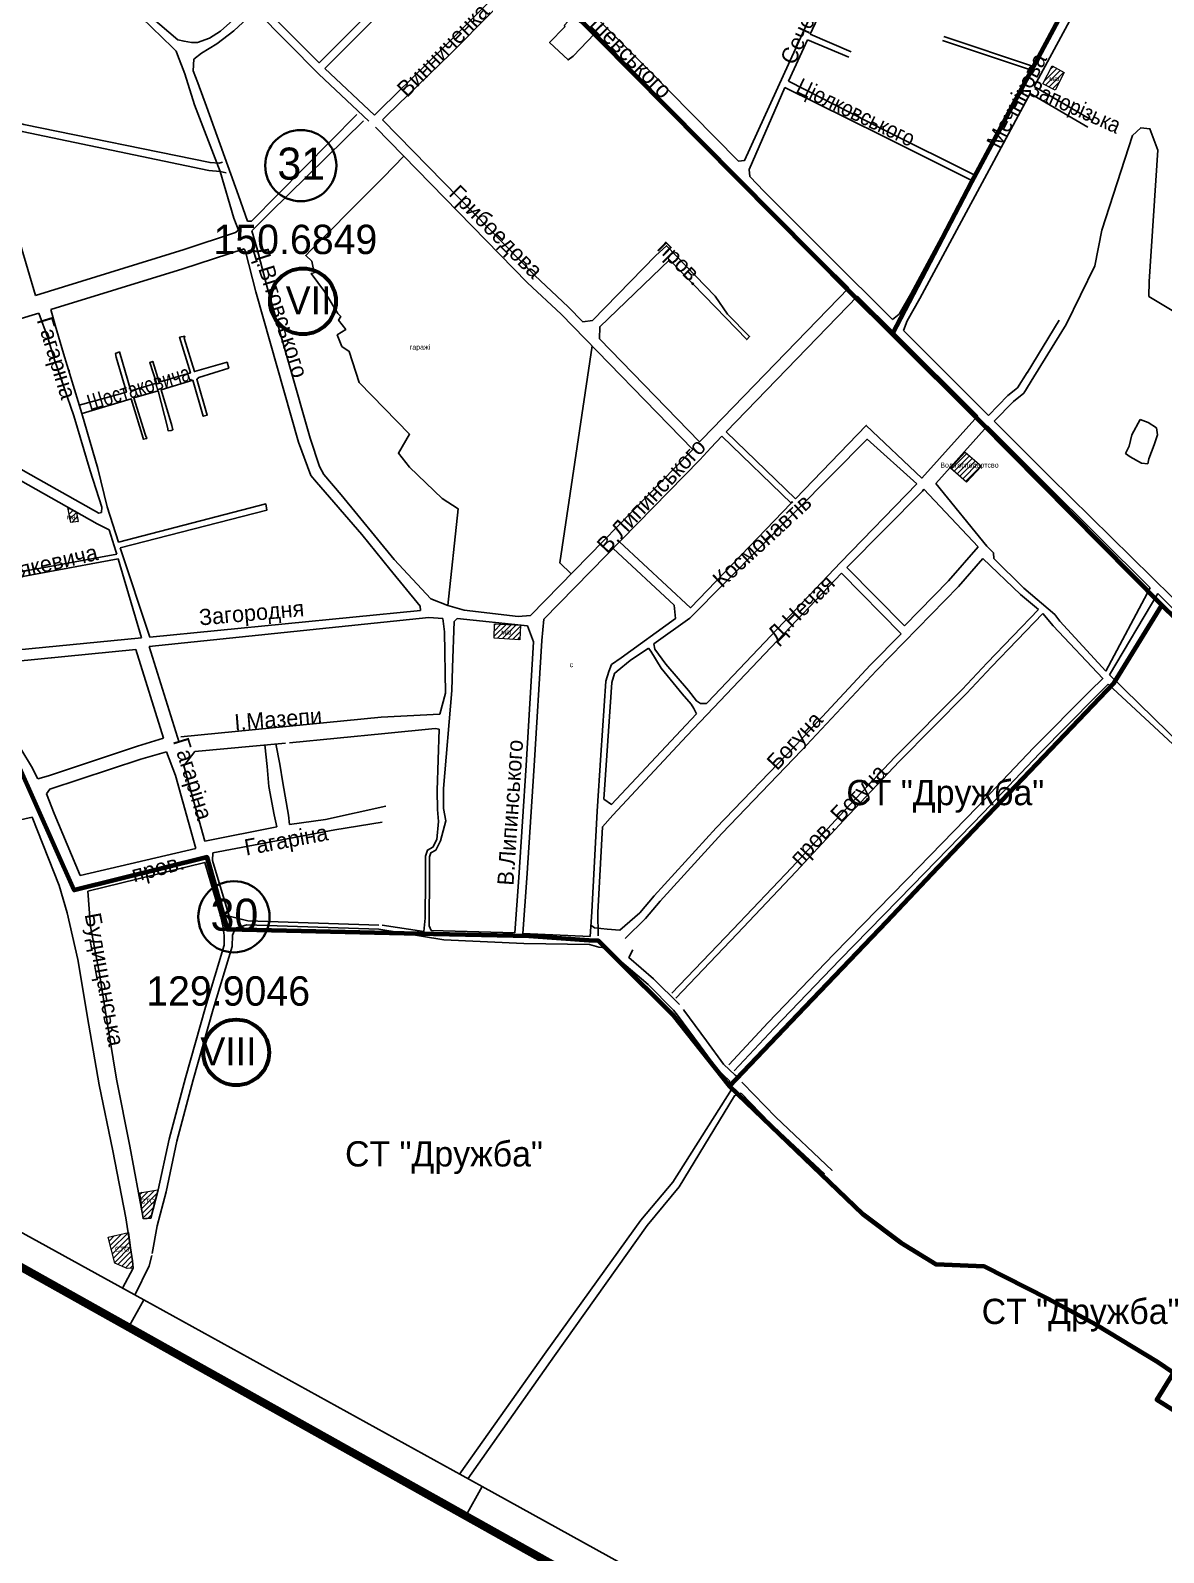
# Model space of a CAD drawing. Header units: millimetres. Extents: x 1378883 to 1389513, y 5662980 to 5673292.
# Drawn here: x 1384550 to 1385670, y 5665288 to 5666793 of the extents above; entities that cross this region are included whole.
import ezdxf
from ezdxf.enums import TextEntityAlignment as Align

# ---------------------------------------------------------------- set-up
doc = ezdxf.new("R2010")
doc.units = ezdxf.units.MM
for name, color, linetype in [('$Work', 1, 'Continuous'), ('N-raion', 1, 'Continuous'), ('PAY', 4, 'Continuous'), ('zona', 3, 'Continuous'), ('вулиці', 7, 'Continuous'), ('ВулНазва', 7, 'Continuous'), ('КартаСкан', 252, 'Continuous'), ('межа по генплану', 7, 'Continuous'), ('район', 6, 'Continuous')]:
    doc.layers.add(name, color=color, linetype=linetype)
picture_1 = doc.add_image_def('image1.tif', size_in_pixel=(29607, 29619))
pattern_1 = [(45, (2.4066, 2.8008), (-2.6516504294, 2.6516504294), [])]

msp = doc.modelspace()

# ---------------------------------------------------------------- hatches: boundary and pattern name
at = {"layer": 'вулиці', "lineweight": -2}
h = msp.add_hatch(dxfattribs=at)
h.set_pattern_fill('ANSI31', color=2, scale=30, style=0)
h.set_pattern_definition(pattern_1)
h.paths.add_polyline_path([(1385560.2, 5666757.9), (1385551, 5666740.2), (1385562.9, 5666733.8), (1385572.1, 5666751.5)])
h.paths.add_polyline_path([(1385555.7, 5666742.8), (1385569.9, 5666742.8), (1385569.9, 5666747.8), (1385555.7, 5666747.8)], flags=24)
h = msp.add_hatch(dxfattribs=at)
h.set_pattern_fill('ANSI31', color=164, scale=30, style=0)
h.set_pattern_definition(pattern_1)
h.paths.add_polyline_path([(1385459.7, 5666360.2), (1385475.3, 5666346.2), (1385490.2, 5666362.1), (1385474.2, 5666376)])
h.paths.add_polyline_path([(1385439.8, 5666358), (1385516.9, 5666358), (1385516.9, 5666366.8), (1385439.8, 5666366.8)], flags=9)
h = msp.add_hatch(dxfattribs=at)
h.set_pattern_fill('ANSI31', color=2, scale=30, style=0)
h.set_pattern_definition(pattern_1)
h.paths.add_polyline_path([(1384586.8, 5666321.2), (1384589.6, 5666306.3), (1384596.9, 5666307.3), (1384595.3, 5666316.3)])
h.paths.add_polyline_path([(1384584.4, 5666309.3), (1384598.6, 5666309.3), (1384598.6, 5666314.3), (1384584.4, 5666314.3)], flags=9)
h = msp.add_hatch(dxfattribs=at)
h.set_pattern_fill('ANSI31', color=2, scale=30, style=0)
h.set_pattern_definition(pattern_1)
h.paths.add_polyline_path([(1385033.7, 5666190.2), (1385034.4, 5666204.8), (1385008.7, 5666206.1), (1385008.4, 5666192.1)])
h.paths.add_polyline_path([(1385013.8, 5666195.5), (1385028, 5666195.5), (1385028, 5666200.5), (1385013.8, 5666200.5)], flags=24)
h = msp.add_hatch(dxfattribs=at)
h.set_pattern_fill('ANSI31', color=2, scale=30, style=0)
h.set_pattern_definition(pattern_1)
h.paths.add_polyline_path([(1384661.4, 5665617.7), (1384668.4, 5665618.7), (1384672, 5665632.7), (1384675.7, 5665646.3), (1384657.9, 5665643.5), (1384658.8, 5665637.5), (1384659.6, 5665631)])
h.paths.add_polyline_path([(1384657.9, 5665631.4), (1384673.7, 5665631.4), (1384673.7, 5665638.9), (1384657.9, 5665638.9)], flags=25)
h = msp.add_hatch(dxfattribs=at)
h.set_pattern_fill('ANSI31', color=2, scale=30, style=0)
h.set_pattern_definition(pattern_1)
h.paths.add_polyline_path([(1384626.5, 5665599.6), (1384633.3, 5665573.9), (1384645.3, 5665568.7), (1384651.4, 5665568.9), (1384649.1, 5665586.2), (1384646.4, 5665604)])
h.paths.add_polyline_path([(1384632.6, 5665583.8), (1384648.4, 5665583.8), (1384648.4, 5665591.3), (1384632.6, 5665591.3)], flags=24)

# ---------------------------------------------------------------- linework, layer by layer
at = {"layer": '$Work', "color": 7, "lineweight": -2}
msp.add_lwpolyline([(1385107.5, 5666789.6), (1385087.5, 5666808.9), (1385077.9, 5666798.1), (1385078.3, 5666796.9), (1385077.8, 5666796.4), (1385077.8, 5666796.3), (1385063.2, 5666780.9), (1385081.4, 5666763.8), (1385086.6, 5666767.5)], close=True, dxfattribs=at)
at = {"layer": 'N-raion', "color": 1, "lineweight": 35}
for centre in [(1384817.1, 5666659.3), (1384751, 5665916.4)]:
    msp.add_circle(centre, 35.2, dxfattribs=at)
at = {"layer": 'zona', "color": 3, "lineweight": 60}
for centre in [(1384819.3, 5666525.1), (1384753.3, 5665782.3)]:
    msp.add_circle(centre, 32.5, dxfattribs=at)
at = {"layer": 'вулиці', "color": 7}
for points in [[(1385249.8, 5666663.7), (1385255.9, 5666664.4), (1385358.5, 5666889.3), (1385417, 5667018.9), (1385420, 5667027.6), (1385420.1, 5667028.9)], [(1384701.7, 5666782.3), (1384709.1, 5666781.2), (1384715, 5666781.2), (1384726.7, 5666785.5), (1384737.6, 5666792.3), (1384774.7, 5666825.4), (1384819.5, 5666867.2), (1384857.8, 5666902.4), (1384889, 5666932.5), (1384927.8, 5666970.9)], [(1384544.5, 5666953.3), (1384550.3, 5666912.4), (1384551.2, 5666908.4), (1384557.6, 5666901.8), (1384640.2, 5666831.8), (1384648.8, 5666824), (1384695.5, 5666783.7), (1384701.7, 5666782.3), (1384701.7, 5666782.3)], [(1385541.5, 5666757.4), (1385566.3, 5666803.3), (1385621.4, 5666908.1), (1385621.9, 5666917.6), (1385619.3, 5666924.7)], [(1385542.2, 5666737.5), (1385575.2, 5666798.6), (1385631.2, 5666905.4), (1385638.5, 5666909.5), (1385645.4, 5666911)], [(1384552.1, 5666899.9), (1384557.9, 5666893.8), (1384640.8, 5666823.6), (1384649.4, 5666815.8), (1384690.1, 5666776), (1384693.9, 5666772.4), (1384695.1, 5666768.7), (1384702.4, 5666750), (1384711.9, 5666719.3), (1384737.5, 5666653.5), (1384750.8, 5666607.2), (1384755.6, 5666595.6)], [(1385320.8, 5666789.2), (1385359.8, 5666872.8)], [(1384778.4, 5666818), (1384835.2, 5666761.1), (1384924.7, 5666850.5)], [(1384890.1, 5666709.1), (1384895.9, 5666715), (1384958.6, 5666776.3), (1385040.6, 5666858.9)], [(1384898, 5666704.5), (1384902.3, 5666708.7), (1384965, 5666769.9), (1385046.9, 5666852.5)], [(1385046.9, 5666852.5), (1385149.5, 5666748.4), (1385269.1, 5666626.5), (1385332.4, 5666564.9), (1385359.1, 5666538.5)], [(1385053.6, 5666862.5), (1385057.3, 5666857.9), (1385158.7, 5666756.3), (1385249.8, 5666663.7)], [(1384840.8, 5666755.4), (1384930.3, 5666844.9)], [(1384710.7, 5666752.9), (1384711.4, 5666764.5), (1384718.8, 5666770.6), (1384734, 5666779.6), (1384750.9, 5666792.5), (1384772.6, 5666812.6)], [(1384772.6, 5666812.6), (1384835.1, 5666749.7)], [(1385320.8, 5666789.2), (1385361.3, 5666771.9)], [(1385299.2, 5666742.8), (1385318.3, 5666783.8)], [(1385318.3, 5666783.8), (1385359, 5666766.4)], [(1385539.6, 5666753.8), (1385451.7, 5666783.2)], [(1385541.5, 5666757.4), (1385452.9, 5666787)], [(1384710.7, 5666752.9), (1384715.3, 5666741.1), (1384723.8, 5666717.6), (1384755.4, 5666629.9), (1384764.5, 5666604.3)], [(1384835.1, 5666749.7), (1384884.4, 5666703.4)], [(1384840.8, 5666755.4), (1384890.1, 5666709.1)], [(1385483.5, 5666649.8), (1385488.9, 5666660), (1385539.6, 5666753.8)], [(1384402.1, 5666741.4), (1384481.9, 5666717.9), (1384543.3, 5666700.1), (1384727.4, 5666662.3), (1384736.4, 5666661.6), (1384739.6, 5666662.8)], [(1385261.1, 5666648.6), (1385260.6, 5666655.4), (1385295.8, 5666736.6)], [(1385295.8, 5666736.6), (1385391.6, 5666689), (1385480.6, 5666644.5)], [(1385299.2, 5666742.8), (1385394.3, 5666694.3), (1385483.5, 5666649.8)], [(1385413.1, 5666496.3), (1385416.6, 5666505.8), (1385429.1, 5666527.8), (1385497.7, 5666655.2), (1385538.4, 5666730.5)], [(1385538.4, 5666730.5), (1385595.4, 5666697.4)], [(1385542.2, 5666737.5), (1385599.4, 5666704.3)], [(1384764.5, 5666604.3), (1384768.5, 5666604.5), (1384872.6, 5666709.7)], [(1384768.8, 5666594.7), (1384786.6, 5666612.5), (1384879, 5666703.7)], [(1384898, 5666704.5), (1385048.4, 5666550.7), (1385081.6, 5666519.7), (1385096, 5666504.8)], [(1384532.6, 5666695.5), (1384522.1, 5666657.1), (1384521.6, 5666642), (1384531.9, 5666608), (1384554.9, 5666530.8)], [(1384532.6, 5666695.5), (1384541.7, 5666692.9), (1384726.3, 5666654.4), (1384737.5, 5666653.5), (1384743.4, 5666652.3)], [(1384890.9, 5666697.4), (1385041.4, 5666543.5), (1385074.6, 5666512.5), (1385204.8, 5666378.7)], [(1385573.9, 5666502.1), (1385602.2, 5666560.2), (1385609.3, 5666595.4), (1385639.6, 5666689.1), (1385647.7, 5666696.7), (1385656.7, 5666695.8), (1385664.6, 5666674.6), (1385655.9, 5666544.7), (1385655.7, 5666530), (1385727.3, 5666487), (1385756.8, 5666468.7)], [(1384919, 5666668.6), (1384899, 5666647.8), (1384884.5, 5666633.3), (1384827.2, 5666575.6), (1384822.1, 5666570.4), (1384828, 5666564.7), (1384830.3, 5666553.4), (1384827.5, 5666552.7), (1384840.5, 5666534.8), (1384853.7, 5666513), (1384856.7, 5666510), (1384854.5, 5666506.3), (1384861.6, 5666497.3), (1384853.2, 5666491.9), (1384857.8, 5666480.5), (1384865, 5666475.5), (1384874.9, 5666444.9), (1384924.7, 5666393.7), (1384913.6, 5666375), (1384924.6, 5666361.1), (1384956.9, 5666330), (1384972.6, 5666320), (1384962.4, 5666224.3)], [(1385261.1, 5666648.6), (1385275.4, 5666633.7), (1385338.1, 5666570.6), (1385402.3, 5666507.1)], [(1385402.3, 5666507.1), (1385408.9, 5666512.4), (1385420.3, 5666532.6), (1385480.6, 5666644.5)], [(1384554.9, 5666530.8), (1384701.8, 5666576.2), (1384752.7, 5666593.1), (1384755.6, 5666595.6)], [(1384768.8, 5666594.7), (1384773.7, 5666578.1), (1384784.2, 5666537.7), (1384826.4, 5666389.6), (1384835.7, 5666361.6), (1384839.9, 5666353.8), (1384856.9, 5666333.6), (1384909.5, 5666269.8), (1384945.6, 5666231), (1384962.4, 5666224.3)], [(1385096, 5666504.8), (1385105.5, 5666506.2), (1385168.2, 5666570.3), (1385178.8, 5666580), (1385227, 5666530.3), (1385239.1, 5666512.5), (1385260.9, 5666490.2), (1385258.1, 5666487.2), (1385216.4, 5666530.5), (1385181.6, 5666566.2), (1385112.7, 5666500), (1385112.5, 5666487.9)], [(1384569.9, 5666516.9), (1384700.5, 5666557.1), (1384761.2, 5666577.1)], [(1384761.2, 5666577.1), (1384762.3, 5666574.4), (1384772.7, 5666534.5), (1384814.9, 5666385.9), (1384827, 5666352.7), (1384832.7, 5666346.2), (1384877.4, 5666294.6), (1384905.3, 5666260.1), (1384935.1, 5666223.7), (1384935.6, 5666219.3)], [(1385211.5, 5666386.1), (1385213.7, 5666388.4), (1385359.1, 5666538.5)], [(1385237.7, 5666396), (1385367.7, 5666530.2)], [(1385367.6, 5666530.1), (1385405.6, 5666492.6), (1385486.5, 5666411.7)], [(1384378.8, 5666458.5), (1384468.1, 5666486.5), (1384558.2, 5666513.4)], [(1384558.2, 5666513.4), (1384566.9, 5666489), (1384573.7, 5666467.1), (1384592.8, 5666411.9), (1384608.7, 5666357.6), (1384620.5, 5666321.5)], [(1384569.9, 5666516.9), (1384574.1, 5666501.5), (1384582.6, 5666473.6), (1384600.5, 5666414.2), (1384616.3, 5666359.9), (1384625.6, 5666321.7), (1384637, 5666286.9), (1384637, 5666286.9)], [(1385535.3, 5666454.5), (1385567, 5666506.3)], [(1384598.1, 5666422.3), (1384644.7, 5666435.4), (1384634.5, 5666469.9), (1384634, 5666473.6), (1384637.7, 5666475), (1384649, 5666436.7), (1384674.3, 5666444.3), (1384667.8, 5666464.7), (1384670.8, 5666465.6), (1384677, 5666445), (1384708, 5666454.2), (1384697.3, 5666489.6), (1384702.3, 5666490.6), (1384701.9, 5666488.8), (1384712, 5666455.6), (1384712, 5666455.6), (1384744.3, 5666464.9), (1384745.8, 5666458.9), (1384716.4, 5666449.8), (1384714.3, 5666448.1), (1384724.6, 5666412.6), (1384723.2, 5666412.2), (1384720.7, 5666411.5), (1384710.3, 5666447), (1384679.2, 5666437.6), (1384689.5, 5666402.4), (1384690.5, 5666398), (1384688.8, 5666397.3), (1384686.1, 5666396.9), (1384685.3, 5666400.6), (1384676.2, 5666436.7), (1384652.1, 5666429.5), (1384663, 5666394.8), (1384664.1, 5666390.9), (1384664.5, 5666391), (1384664.8, 5666389.5), (1384661.3, 5666388.7), (1384661.1, 5666389.8), (1384649.5, 5666428.8), (1384600.9, 5666414.3), (1384600.5, 5666414.2)], [(1385112.5, 5666487.9), (1385211.5, 5666386.1)], [(1385413.1, 5666496.3), (1385497.2, 5666412.3)], [(1385542.1, 5666450.3), (1385573.9, 5666502.1)], [(1385105.2, 5666481), (1385073.2, 5666266.3), (1385084.3, 5666255.5), (1385084.3, 5666255.5)], [(1384378.8, 5666458.5), (1384381.2, 5666450.9), (1384387.5, 5666445.4), (1384400.8, 5666436), (1384447.5, 5666413.3), (1384544.8, 5666356.6), (1384617.3, 5666315.7), (1384619.9, 5666316.3), (1384620.5, 5666321.5)], [(1385497.2, 5666412.3), (1385516.3, 5666431.8), (1385525.9, 5666439.6), (1385535.4, 5666454.6)], [(1385502.8, 5666406.6), (1385521.7, 5666425.9), (1385532, 5666434.2), (1385542.1, 5666450.3)], [(1384398.6, 5666425.9), (1384442.8, 5666404.4), (1384539.9, 5666347.9), (1384615.7, 5666305.1), (1384627.7, 5666299), (1384627.7, 5666299)], [(1385306.2, 5666329.8), (1385376.2, 5666402.4), (1385431.2, 5666350.3), (1385486.5, 5666411.7)], [(1385445.2, 5666344.8), (1385496, 5666402.1)], [(1385496, 5666402.1), (1385552.6, 5666345.5), (1385657, 5666241.6)], [(1385502.8, 5666406.6), (1385558.2, 5666351.2), (1385678.7, 5666232.6)], [(1385647.1, 5666408.2), (1385654.9, 5666405.4), (1385663.1, 5666399.9), (1385664.1, 5666392.9), (1385660.8, 5666383), (1385655.7, 5666369.4), (1385654.6, 5666364.4), (1385648.4, 5666364.9), (1385637.3, 5666371.2), (1385632.6, 5666374.7), (1385636.1, 5666382), (1385638.8, 5666393.1), (1385647.1, 5666408.2)], [(1385057.3, 5666210.8), (1385211.6, 5666368.4), (1385222.4, 5666380.2), (1385233.5, 5666391.7)], [(1385201.7, 5666211.6), (1385377.3, 5666388.6), (1385426.2, 5666344.6)], [(1385233.5, 5666391.7), (1385302.3, 5666325.2)], [(1385237.7, 5666396), (1385306.2, 5666329.8)], [(1384962.4, 5666224.3), (1384962.4, 5666224.3), (1384978.6, 5666219.6), (1385032.1, 5666213.5), (1385044.2, 5666214.5), (1385202.9, 5666376.6), (1385204.8, 5666378.7)], [(1385218.3, 5666127.3), (1385219.5, 5666128.6), (1385350.9, 5666266.8), (1385426.2, 5666344.6)], [(1385357.2, 5666261.9), (1385431.7, 5666337.4)], [(1385433.3, 5666339.2), (1385487, 5666282.4)], [(1385445.2, 5666344.8), (1385495.5, 5666282.8), (1385502, 5666276.3)], [(1384637, 5666286.9), (1384782.4, 5666324.7), (1384783.6, 5666318.7), (1384638.6, 5666281.4)], [(1385132.1, 5666287.2), (1385202.3, 5666222), (1385302, 5666325.5)], [(1384627.7, 5666299), (1384634.3, 5666277.9), (1384635.1, 5666275.1)], [(1384638.6, 5666281.4), (1384667.9, 5666192.8)], [(1385126, 5666280.6), (1385186.3, 5666224.6)], [(1385414.1, 5666204.2), (1385457.5, 5666248.7), (1385487, 5666282.4)], [(1384432.1, 5666237.8), (1384635.1, 5666275.1)], [(1384433.5, 5666232.9), (1384636.5, 5666270.3)], [(1384636.5, 5666270.3), (1384659.7, 5666192.2)], [(1385137.9, 5665894.8), (1385158.1, 5665914.8), (1385172.6, 5665931.9), (1385233.6, 5665998.9), (1385312.3, 5666080.7), (1385386.4, 5666160), (1385467.3, 5666242.9), (1385491.6, 5666270.8)], [(1385357.2, 5666261.9), (1385414.1, 5666204.2)], [(1385491.6, 5666270.8), (1385528.7, 5666235)], [(1385502.5, 5666270.7), (1385502, 5666276.3)], [(1385502.5, 5666270.7), (1385532.2, 5666241.4)], [(1385115.3, 5666005.2), (1385125.5, 5666017), (1385198.7, 5666095.3), (1385225.2, 5666123), (1385351.7, 5666256.1)], [(1385351.7, 5666256.1), (1385410.6, 5666196.3)], [(1385528.7, 5666235), (1385546.4, 5666220.2)], [(1385532.2, 5666241.4), (1385562.7, 5666215.3), (1385567.8, 5666208.7), (1385613, 5666159.2)], [(1385613, 5666159.2), (1385657, 5666241.6)], [(1385616.7, 5666155.6), (1385664.5, 5666236)], [(1385664.5, 5666236), (1385812.5, 5666086.8), (1385922, 5665975.3)], [(1384667.9, 5666192.8), (1384935.6, 5666219.3)], [(1385186.3, 5666224.6), (1385187.6, 5666211.3), (1385133.9, 5666172.5), (1385124.2, 5666165.9), (1385121.7, 5666159), (1385118.8, 5666149.3), (1385113.7, 5666076.4), (1385110.1, 5666020.8), (1385104.8, 5665921.2), (1385103.2, 5665897), (1385036.7, 5665900)], [(1385184.1, 5665840.8), (1385244.3, 5665903.8), (1385302.5, 5665965.3), (1385349.8, 5666016.1), (1385404.5, 5666074.1), (1385471.1, 5666141.3), (1385495.7, 5666167.7), (1385546.4, 5666220.2)], [(1384667.1, 5666183.6), (1384943.8, 5666212.3)], [(1384698.4, 5666094.5), (1384896.6, 5666113.7), (1384954.5, 5666116.8), (1384960.1, 5666137.7), (1384959.2, 5666198.2), (1384957.5, 5666211.4), (1384943.8, 5666212.3)], [(1384966.5, 5666140.3), (1384967, 5666163), (1384968.7, 5666208.3), (1384971.6, 5666211.5)], [(1384971.6, 5666211.5), (1385041.2, 5666204.2)], [(1385041.2, 5666204.2), (1385047.2, 5666188.2), (1385040, 5666066.1), (1385032.7, 5665955.2), (1385028.8, 5665900.6)], [(1385057.3, 5666210.8), (1385055.3, 5666189.7), (1385048, 5666065.6), (1385040.7, 5665954.6), (1385036.7, 5665900)], [(1385201.7, 5666211.6), (1385166.2, 5666186.2)], [(1385187.9, 5665836), (1385248.6, 5665899.7), (1385306.9, 5665961.2), (1385354.1, 5666012), (1385408.8, 5666069.9), (1385475.5, 5666137.1), (1385500, 5666163.6), (1385550.8, 5666216.2)], [(1385550.8, 5666216.2), (1385560.9, 5666204.3), (1385610.2, 5666152.2), (1385610.2, 5666152.2)], [(1384466.7, 5666173.4), (1384659.7, 5666192.2)], [(1385103.5, 5665908.6), (1385107.5, 5665905.4), (1385119.9, 5665904.2), (1385132.5, 5665903.3), (1385152.4, 5665920.4), (1385166.6, 5665937.2), (1385227.7, 5666004.3), (1385306.5, 5666086.2), (1385380.6, 5666165.6), (1385410.6, 5666196.3)], [(1385166.2, 5666186.2), (1385167.2, 5666181.1), (1385178, 5666166.1), (1385200.6, 5666140.1), (1385208.3, 5666129.9), (1385212.2, 5666127.4), (1385218.3, 5666127.3)], [(1384486.7, 5666164.3), (1384654, 5666180.6)], [(1384654, 5666180.6), (1384681.3, 5666093.1)], [(1384667.1, 5666183.6), (1384696.7, 5666088.8)], [(1385161, 5666182.2), (1385142.7, 5666170), (1385130, 5666159.4), (1385127.4, 5666157.1), (1385124.7, 5666148.2), (1385119.7, 5666076), (1385116.9, 5666032.6)], [(1385161, 5666182.2), (1385163.1, 5666179.1), (1385173.3, 5666162.4), (1385194.1, 5666136.8), (1385203, 5666126.8), (1385205.9, 5666122.3), (1385208.4, 5666117.1)], [(1384481, 5666153.2), (1384493.9, 5666136.5), (1384531.6, 5666096.7), (1384550.7, 5666065), (1384557.1, 5666052.7)], [(1385240.3, 5665769.9), (1385279.3, 5665811.9), (1385344.3, 5665879.5), (1385416.1, 5665952.8), (1385486.4, 5666025.2), (1385541.6, 5666083.4), (1385597.7, 5666140), (1385610.2, 5666152.2)], [(1385245.7, 5665764.1), (1385285.1, 5665806.4), (1385350, 5665873.9), (1385421.9, 5665947.2), (1385492.2, 5666019.6), (1385547.4, 5666077.9), (1385603.3, 5666134.3), (1385615.6, 5666146.3)], [(1385615.6, 5666146.3), (1385715.5, 5666053.6)], [(1385616.7, 5666155.6), (1385718.4, 5666056.4)], [(1384945.9, 5665902.7), (1384944.1, 5665907.6), (1384944.2, 5665914.9), (1384944.5, 5665952.9), (1384944.5, 5665975.7), (1384945.8, 5665979.7), (1384950.6, 5665982.3), (1384955.4, 5665991.4), (1384960.6, 5666011.2), (1384958.1, 5666023.4), (1384958.3, 5666043.4), (1384966.5, 5666140.3)], [(1385116.9, 5666032.6), (1385124.3, 5666027.5), (1385192.9, 5666100.8), (1385208.4, 5666117.1)], [(1384806, 5666088.6), (1384900.2, 5666097.7), (1384950.1, 5666102.5), (1384954.1, 5666101.9), (1384954.1, 5666101.9)], [(1384897.5, 5665908), (1384938.7, 5665901.9), (1384940.2, 5665915), (1384940.5, 5665952.9), (1384940.5, 5665976.3), (1384942.4, 5665982.4), (1384947.6, 5665985.2), (1384951.7, 5665992.9), (1384953.3, 5666010.5), (1384952.2, 5666022.6), (1384952, 5666041.4), (1384954.1, 5666101.9)], [(1384557.1, 5666052.7), (1384567.7, 5666055.7), (1384655.8, 5666085.3), (1384681.3, 5666093.1)], [(1384712.4, 5666080), (1384802, 5666088.2)], [(1384781.4, 5666086.3), (1384783.9, 5666065), (1384785.5, 5666045.1), (1384790.9, 5666017.3), (1384793.4, 5666005.4)], [(1384792.6, 5666087.3), (1384796.4, 5666067.3), (1384799.3, 5666049), (1384805.1, 5666016.9), (1384805.8, 5666007.6)], [(1384565.8, 5666038.1), (1384568.9, 5666042.5), (1384658.8, 5666072.4), (1384684.4, 5666079.6), (1384684.4, 5666079.6)], [(1384684.4, 5666079.6), (1384693.3, 5666056.1), (1384713.2, 5665983.8)], [(1384712.4, 5666080), (1384701.5, 5666065.8), (1384722.3, 5665991.1)], [(1384565.8, 5666038.1), (1384573.1, 5666018.7), (1384599, 5665957.1)], [(1384805.8, 5666007.6), (1384841.4, 5666012.7), (1384901.3, 5666025.7)], [(1384029.9, 5665988.5), (1384251.3, 5665959.3), (1384266.7, 5665958.4), (1384439.4, 5665989.6), (1384551.4, 5666014.8)], [(1384551.4, 5666014.8), (1384578.3, 5665947.4), (1384586.1, 5665920.4), (1384596.8, 5665874.1), (1384607.6, 5665809.1), (1384617.8, 5665750.1), (1384631.1, 5665684.8), (1384644.2, 5665618.6), (1384650.7, 5665576), (1384651.4, 5665568.9), (1384640.7, 5665549.2)], [(1384730.2, 5665979.5), (1384850.8, 5666002.3), (1384897.5, 5666010)], [(1384722.3, 5665991.1), (1384793.4, 5666005.4)], [(1385115.3, 5666005.2), (1385110.8, 5665920.8), (1385111, 5665897.4)], [(1384599, 5665957.1), (1384713.2, 5665983.8)], [(1384730.2, 5665979.5), (1384729.9, 5665972.1), (1384746.2, 5665917.1)], [(1384606.6, 5665941.7), (1384722.3, 5665970.2)], [(1384722.3, 5665970.2), (1384722.3, 5665970.2), (1384738.1, 5665916.7)], [(1384606.6, 5665941.7), (1384609.1, 5665906.8), (1384618, 5665859.9), (1384625.2, 5665814), (1384635, 5665755.7), (1384648, 5665689.4), (1384660.9, 5665620.4), (1384660.9, 5665620.2)], [(1384738.1, 5665916.7), (1384740.5, 5665905.7), (1384741.5, 5665897.8), (1384741.3, 5665888.3), (1384723, 5665827.1), (1384703.1, 5665757.1), (1384686.9, 5665696.5), (1384676.1, 5665646.3), (1384668.8, 5665618.2), (1384661.8, 5665617.6)], [(1384746.2, 5665917.1), (1384764.9, 5665912.3), (1384894.3, 5665908)], [(1384752.5, 5665905), (1384752.5, 5665905), (1384749.5, 5665898.2), (1384749.3, 5665887), (1384730.6, 5665824.9), (1384710.8, 5665755), (1384694.7, 5665694.6), (1384683.9, 5665644.5), (1384675.1, 5665610.8), (1384670.2, 5665583.3)], [(1384752.5, 5665905), (1384763.7, 5665908.4), (1384894.2, 5665904)], [(1384894.2, 5665904), (1384958.4, 5665893.7)], [(1385028.8, 5665900.6), (1384945.9, 5665902.7)], [(1385102.5, 5665889), (1385037.8, 5665890.1), (1384958.4, 5665893.7)], [(1385102.5, 5665889), (1385111.8, 5665886.5), (1385115.7, 5665886.1)], [(1385115.7, 5665886.1), (1385132.3, 5665873.4), (1385160.5, 5665849.3), (1385185.6, 5665824.2), (1385189.7, 5665819.1), (1385211.9, 5665788.9), (1385229.1, 5665765.5), (1385241, 5665754.2)], [(1385145.4, 5665883.6), (1385141.4, 5665876.2), (1385165.9, 5665855.2), (1385191.6, 5665829.5)], [(1385195.4, 5665824.8), (1385196, 5665823.9), (1385218.3, 5665793.7), (1385235.2, 5665770.8), (1385246.7, 5665759.8), (1385247.8, 5665758.7)], [(1385241, 5665754.2), (1385243, 5665745.6), (1385184.9, 5665653.9), (1385153.4, 5665616.2), (1385059.7, 5665486), (1384974, 5665365.2)], [(1385253.2, 5665752.8), (1385254.2, 5665751.8), (1385286.8, 5665718.1), (1385342.4, 5665665.6), (1385342.4, 5665665.6), (1385342.4, 5665665.6)], [(1385252.6, 5665741.9), (1385245.8, 5665739.4), (1385191.3, 5665649.2), (1385159.7, 5665611.2), (1385067.9, 5665482.1), (1384982.2, 5665360.7)], [(1385252.6, 5665741.9), (1385281.2, 5665712.4), (1385334.9, 5665662.2), (1385334.9, 5665662.2), (1385334.9, 5665662.2)], [(1384669.9, 5665581.4), (1384667.2, 5665571.3), (1384653.1, 5665542.3)]]:
    msp.add_lwpolyline(points, dxfattribs=at)
at = {"layer": 'вулиці', "color": 1}
msp.add_lwpolyline([(1385431.7, 5666337.4), (1385433.3, 5666339.2)], dxfattribs=at)
at = {"layer": 'вулиці', "color": 7}
for points in [[(1384661.9, 5665537.5), (1384645.9, 5665508.6), (1384377, 5665656.8), (1384392.9, 5665685.7), (1384661.9, 5665537.5)], [(1384996.3, 5665352.9), (1384980.4, 5665324), (1384645.9, 5665508.6), (1384661.9, 5665537.5), (1384996.3, 5665352.9)], [(1385246.9, 5665214.6), (1385450.4, 5665102.3), (1385579.3, 5665031.1), (1385567.8, 5664999.8), (1385434.4, 5665073.5), (1385230.9, 5665185.7), (1384980.4, 5665324), (1384996.3, 5665352.9), (1385246.9, 5665214.6)]]:
    msp.add_lwpolyline(points, close=True, dxfattribs=at)
at = {"layer": 'ВулНазва', "color": 7, "lineweight": 9}
for points in [[(1385572.1, 5666751.5), (1385562.9, 5666733.8), (1385551, 5666740.2), (1385560.2, 5666757.9), (1385572.1, 5666751.5)], [(1385459.7, 5666360.2), (1385474.2, 5666376), (1385490.2, 5666362.1), (1385475.3, 5666346.2), (1385459.7, 5666360.2)], [(1384586.8, 5666321.2), (1384595.3, 5666316.3), (1384596.9, 5666307.3), (1384589.6, 5666306.3), (1384586.8, 5666321.2)], [(1385008.7, 5666206.1), (1385034.4, 5666204.8), (1385033.7, 5666190.2), (1385008.4, 5666192.1), (1385008.7, 5666206.1)], [(1384657.9, 5665643.5), (1384675.7, 5665646.3), (1384672, 5665632.7), (1384668.4, 5665618.7), (1384661.4, 5665617.7), (1384659.6, 5665631), (1384658.8, 5665637.5), (1384657.9, 5665643.5)], [(1384626.5, 5665599.6), (1384646.7, 5665604.1), (1384651.4, 5665568.9), (1384645.3, 5665568.7), (1384633.3, 5665573.9), (1384626.5, 5665599.6)]]:
    msp.add_lwpolyline(points, close=True, dxfattribs=at)
at = {"layer": 'межа по генплану', "color": 5, "lineweight": 70}
msp.add_lwpolyline([(1385146, 5665228.8), (1384376.1, 5665659.7), (1384355.2, 5665662.1), (1383980, 5665655.7), (1383820.5, 5665673), (1383590.4, 5665657), (1383552.4, 5665743.8), (1383503.1, 5665802), (1383399.9, 5665874.1), (1383272.8, 5665567.2)], dxfattribs=at)
msp.add_lwpolyline([(1385146, 5665228.8), (1384376.1, 5665659.7), (1384355.2, 5665662.1), (1383980, 5665655.7), (1383820.5, 5665673), (1383590.4, 5665657), (1383552.4, 5665743.8), (1383503.1, 5665802), (1383399.9, 5665874.1), (1383272.8, 5665567.2)], dxfattribs=at)
at = {"layer": 'межа по генплану', "color": 3, "lineweight": 70}
msp.add_lwpolyline([(1385146, 5665228.8), (1384376.1, 5665659.7), (1384355.2, 5665662.1), (1383980, 5665655.7), (1383820.5, 5665673), (1383590.4, 5665657), (1383552.4, 5665743.8), (1383503.1, 5665802), (1383399.9, 5665874.1), (1383272.8, 5665567.2)], dxfattribs=at)
msp.add_lwpolyline([(1385146, 5665228.8), (1384376.1, 5665659.7), (1384355.2, 5665662.1), (1383980, 5665655.7), (1383820.5, 5665673), (1383590.4, 5665657), (1383552.4, 5665743.8), (1383503.1, 5665802), (1383399.9, 5665874.1), (1383272.8, 5665567.2)], dxfattribs=at)
msp.add_lwpolyline([(1385146, 5665228.8), (1384376.1, 5665659.7), (1384355.2, 5665662.1), (1383980, 5665655.7), (1383820.5, 5665673), (1383590.4, 5665657), (1383552.4, 5665743.8), (1383503.1, 5665802), (1383399.9, 5665874.1), (1383272.8, 5665567.2)], dxfattribs=at)
at = {"layer": 'межа по генплану', "color": 2, "lineweight": 70}
msp.add_lwpolyline([(1385146, 5665228.8), (1384376.1, 5665659.7), (1384355.2, 5665662.1), (1383980, 5665655.7), (1383820.5, 5665673), (1383590.4, 5665657), (1383552.4, 5665743.8), (1383503.1, 5665802), (1383399.9, 5665874.1), (1383272.8, 5665567.2)], dxfattribs=at)
at = {"layer": 'межа по генплану', "color": 1, "lineweight": 70}
msp.add_lwpolyline([(1385148.4, 5665231.6), (1384378.5, 5665662.5), (1384357.6, 5665664.9), (1383982.4, 5665658.5), (1383822.9, 5665675.8), (1383592.8, 5665659.8), (1383554.8, 5665746.6), (1383505.5, 5665804.8), (1383402.3, 5665876.9), (1383275.2, 5665570)], dxfattribs=at)
at = {"layer": 'район', "color": 6, "lineweight": 100}
for points in [[(1385402.1, 5666492.5), (1385480.5, 5666643.1), (1385627.6, 5666918)], [(1385042.9, 5666854.8), (1385248.4, 5666647.2), (1385360.8, 5666533.7), (1385402.1, 5666492.5), (1385489.1, 5666405.8), (1385668.4, 5666224.6), (1385822.7, 5666073.8), (1386026.2, 5665879.5), (1386161.2, 5665851.1), (1386333, 5665807.7), (1386980.8, 5665641.5), (1387047.7, 5665619.9)], [(1385240.9, 5665748.8), (1385308.7, 5665819.8), (1385396.5, 5665911.9), (1385441.2, 5665958.8), (1385620.9, 5666147.3), (1385668.4, 5666224.6)], [(1385682.9, 5665426.5), (1385663.4, 5665438.7), (1385679.9, 5665465.5), (1385664.6, 5665475.9), (1385603.5, 5665513), (1385555.8, 5665538.4), (1385492.8, 5665570.5), (1385445.4, 5665572.5), (1385410.5, 5665594), (1385373.3, 5665622.1), (1385240.9, 5665748.8), (1385185.6, 5665818.7), (1385129.3, 5665874.8), (1385111.5, 5665892.5), (1385102.3, 5665893.1), (1385042.8, 5665897.2), (1384948.3, 5665899.2), (1384744.8, 5665903.7), (1384724.4, 5665975.2), (1384593, 5665942.8), (1384536.6, 5666069.2)]]:
    msp.add_lwpolyline(points, dxfattribs=at)

# ---------------------------------------------------------------- texts
at = {"layer": 'N-raion', "color": 1, "lineweight": 35}
for s, p in [('31', (1384794, 5666645.4)), ('30', (1384727.9, 5665902.6))]:
    msp.add_text(s, height=31.73, dxfattribs=at).set_placement(p)
for s, p in [('150.6849', (1384811.8, 5666571.8)), ('129.9046', (1384745.3, 5665828.5))]:
    msp.add_text(s, height=29.05, dxfattribs=at).set_placement(p, align=Align.CENTER)
at = {"layer": 'PAY', "color": 1}
for s, p in [('гаражі', (1384935, 5666479.2)), ('с', (1385084.7, 5666165.7))]:
    msp.add_text(s, height=5, dxfattribs=at).set_placement(p, align=Align.MIDDLE)
at = {"layer": 'PAY', "color": 7}
for p in [(1385454.4, 5666036.3), (1384958.7, 5665679), (1385588.2, 5665523.2)]:
    msp.add_text('СТ "Дружба"', height=25, dxfattribs=at).set_placement(p, align=Align.MIDDLE)
at = {"layer": 'zona', "color": 3, "lineweight": 60}
for s, p in [('VII', (1384802.2, 5666512.3)), ('VIII', (1384717.8, 5665769.4))]:
    msp.add_text(s, height=27.66, dxfattribs=at).set_placement(p)
at = {"layer": 'ВулНазва', "color": 1, "lineweight": 9}
for s, rotation, p in [('М.Грушевського', 314.5675, (1385121.8, 5666785.7)), ('Сечєнова', 65.3955, (1385317.9, 5666805)), ('Винниченка', 45.5916, (1384957.7, 5666773.6)), ('Мечнікова', 62.6004, (1385524.6, 5666723.8)), ('Грибоедова', 315.0148, (1385008.9, 5666592.7)), ('пров.', 315.2117, (1385191.1, 5666562.1)), ('Д.Вiтовського', 287.6028, (1384795, 5666514.3)), ('Гагарiна', 287.1559, (1384573.9, 5666468.5)), ('В.Липинського', 46.77, (1385163.7, 5666332.9)), ('Космонавтiв', 42.732, (1385273, 5666288.6)), ("Ак.І.Крип'якевича", 13.106, (1384532.3, 5666255.4)), ('Д.Нечая', 44.7753, (1385313.3, 5666219.8)), ('Загородня', 5.1338, (1384768.6, 5666214.8)), ('І.Мазепи', 4.5026, (1384794.7, 5666111.9)), ('Богуна', 47.0404, (1385307.2, 5666089)), ('Гагарiна', 287.1559, (1384708.6, 5666052.3)), ('В.Липинського', 86.1513, (1385024.3, 5666019.5)), ('пров. Богуна', 46.6803, (1385350.1, 5666015.8)), ('Гагарiна', 10.6328, (1384803, 5665990.5)), ('пров.', 14.6136, (1384676.3, 5665962.5)), ('Будищанська', 280.3092, (1384620.8, 5665854))]:
    msp.add_text(s, height=16, rotation=rotation, dxfattribs=at).set_placement(p, align=Align.MIDDLE)
for s, rotation, width, p in [('Ціолковського', 334.4184, 0.9, (1385365.2, 5666710.3)), ('Запорiзька', 336.0151, 0.9, (1385581.8, 5666715.7)), ('Шостаковича', 16.9427, 0.8, (1384656.8, 5666439.5))]:
    msp.add_text(s, height=16, rotation=rotation, dxfattribs=dict(at, width=width)).set_placement(p, align=Align.MIDDLE)
at = {"layer": 'ВулНазва', "color": 7, "lineweight": 9}
for s, p in [('маг', (1385562.8, 5666745.3)), ('Вод.господартсво', (1385478.3, 5666362.4)), ('маг', (1384591.5, 5666311.8)), ('маг', (1385020.9, 5666198)), ('СТО', (1384665.8, 5665635.1)), ('СТО', (1384640.5, 5665587.6))]:
    msp.add_text(s, height=5, dxfattribs=at).set_placement(p, align=Align.MIDDLE)

# ---------------------------------------------------------------- pictures from other files: only their frames are drawn
at = {"layer": 'КартаСкан'}
image = msp.add_image(picture_1, insert=(1378952, 5663192.3), size_in_units=(10026.9, 10031), rotation=0.39543, dxfattribs=at)
image.dxf.flags = 15

doc.saveas('drawing.dxf')
